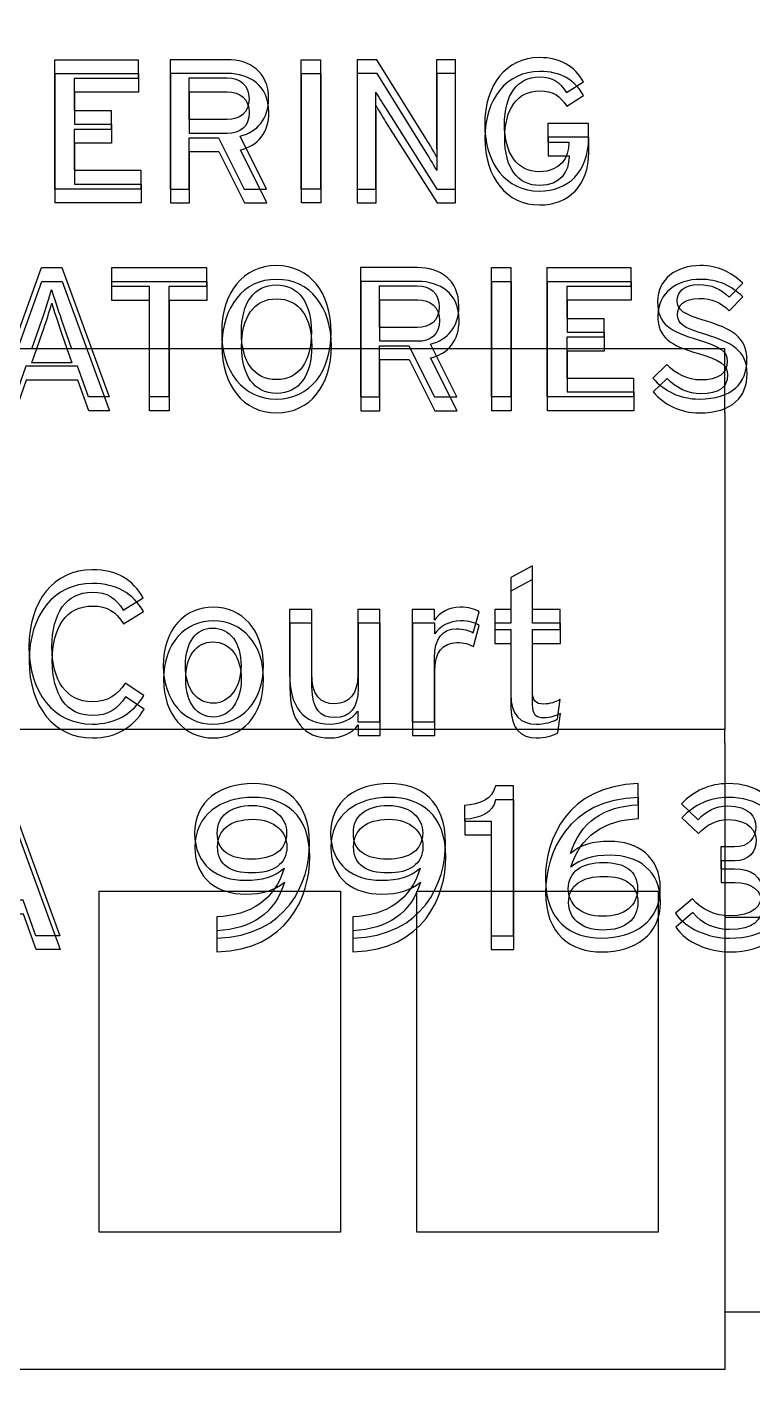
# Model space of a CAD drawing. Extents: x 2 to 47.7, y 0.2 to 35.3.
# Drawn here: x 29.3274 to 29.5182, y 15.2739 to 15.6326 of the extents above; entities that cross this region are included whole.
import ezdxf

# ---------------------------------------------------------------- set-up
doc = ezdxf.new("R2010")
doc.units = 0
doc.header["$MEASUREMENT"] = 0
for name, color, linetype in [('3_01__NONE_REFER_TO_NOTE_4', 7, 'CONTINUOUS'), ('3_02__EIA-232__1', 7, 'CONTINUOUS'), ('3_03__EIA-485__4-WIRE___2', 7, 'CONTINUOUS'), ('3_04__FIBER_OPTIC__200_U_0', 7, 'CONTINUOUS'), ('3_05__FIBER_OPTIC__62_5_U_', 7, 'CONTINUOUS'), ('3_06__EIA-485__2-WIRE___5', 7, 'CONTINUOUS'), ('5_00_DWG', 7, 'CONTINUOUS')]:
    doc.layers.add(name, color=color, linetype=linetype)

msp = doc.modelspace()

# ---------------------------------------------------------------- linework, layer by layer
at = {"layer": '3_01__NONE_REFER_TO_NOTE_4', "color": 250}
msp.add_open_spline([(30.57387, 14.75367), (30.57387, 14.69844), (30.52909, 14.65367), (30.47386, 14.65367), (30.47386, 14.65367), (28.6157, 14.65367), (28.6157, 14.65367), (28.56047, 14.65367), (28.51569, 14.69844), (28.51569, 14.75367), (28.51569, 14.75367), (28.51569, 19.59223), (28.51569, 19.59223), (28.51569, 19.64746), (28.56047, 19.69223), (28.6157, 19.69223), (28.6157, 19.69223), (30.47386, 19.69223), (30.47386, 19.69223), (30.52909, 19.69223), (30.57387, 19.64746), (30.57387, 19.59223), (30.57387, 19.59223), (30.57387, 14.75367), (30.57387, 14.75367)], degree=3, knots=[0, 0, 0, 0, 1, 1, 1, 2, 2, 2, 3, 3, 3, 4, 4, 4, 5, 5, 5, 6, 6, 6, 7, 7, 7, 8, 8, 8, 8], dxfattribs=at)
at = {"layer": '3_02__EIA-232__1', "color": 250}
msp.add_open_spline([(30.10073, 14.65367), (30.10073, 14.65367), (30.47385, 14.65367), (30.47385, 14.65367), (30.52908, 14.65367), (30.57385, 14.69844), (30.57385, 14.75367), (30.57385, 14.75367), (30.57385, 19.59223), (30.57385, 19.59223), (30.57385, 19.64746), (30.52908, 19.69223), (30.47385, 19.69223), (30.47385, 19.69223), (28.6157, 19.69223), (28.6157, 19.69223), (28.56047, 19.69223), (28.51568, 19.64746), (28.51568, 19.59223), (28.51568, 19.59223), (28.51568, 14.75367), (28.51568, 14.75367), (28.51568, 14.69844), (28.56047, 14.65367), (28.6157, 14.65367)], degree=3, knots=[0, 0, 0, 0, 1, 1, 1, 2, 2, 2, 3, 3, 3, 4, 4, 4, 5, 5, 5, 6, 6, 6, 7, 7, 7, 8, 8, 8, 8], dxfattribs=at)
at = {"layer": '3_03__EIA-485__4-WIRE___2', "color": 250}
for points in [[(28.98888, 14.65367), (28.98888, 14.65367), (28.61578, 14.65367), (28.61578, 14.65367), (28.56055, 14.65367), (28.51576, 14.69844), (28.51576, 14.75367), (28.51576, 14.75367), (28.51576, 19.59223), (28.51576, 19.59223), (28.51576, 19.64746), (28.56055, 19.69223), (28.61578, 19.69223), (28.61578, 19.69223), (30.47393, 19.69223), (30.47393, 19.69223), (30.52916, 19.69223), (30.57395, 19.64746), (30.57395, 19.59223), (30.57395, 19.59223), (30.57395, 14.75367), (30.57395, 14.75367), (30.57395, 14.69844), (30.52916, 14.65367), (30.47393, 14.65367)], [(28.86258, 16.2062), (28.81841, 16.2062), (28.78258, 16.1704), (28.78258, 16.12621), (28.78258, 16.12621), (28.78258, 15.1612), (28.78258, 15.1612), (28.78258, 15.11701), (28.81841, 15.0812), (28.86258, 15.0812), (28.86258, 15.0812), (30.20258, 15.0812), (30.20258, 15.0812), (30.24674, 15.0812), (30.28258, 15.11701), (30.28258, 15.1612), (30.28258, 15.1612), (30.28258, 16.12621), (30.28258, 16.12621), (30.28258, 16.1704), (30.24674, 16.2062), (30.20258, 16.2062), (30.20258, 16.2062), (28.86258, 16.2062), (28.86258, 16.2062)]]:
    msp.add_open_spline(points, degree=3, knots=[0, 0, 0, 0, 1, 1, 1, 2, 2, 2, 3, 3, 3, 4, 4, 4, 5, 5, 5, 6, 6, 6, 7, 7, 7, 8, 8, 8, 8], dxfattribs=at)
at = {"layer": '3_04__FIBER_OPTIC__200_U_0', "color": 250}
for points in [[(29.3347, 15.58647), (29.3347, 15.62049), (29.35662, 15.62049), (29.35662, 15.61554), (29.3398, 15.61554), (29.3398, 15.60713), (29.34957, 15.60713), (29.34957, 15.60217), (29.3398, 15.60217), (29.3398, 15.59142), (29.35735, 15.59142), (29.35735, 15.58647), (29.3347, 15.58647)], [(29.39954, 15.58647), (29.39954, 15.62049), (29.40464, 15.62049), (29.40464, 15.58647), (29.39954, 15.58647)], [(29.34355, 15.5318), (29.34068, 15.53987), (29.32708, 15.53987), (29.32426, 15.5318), (29.31896, 15.5318), (29.3312, 15.56582), (29.3366, 15.56582), (29.349, 15.5318), (29.34355, 15.5318)], [(29.36469, 15.56081), (29.36469, 15.5318), (29.35958, 15.5318), (29.35958, 15.56081), (29.34968, 15.56081), (29.34968, 15.56582), (29.37461, 15.56582), (29.37461, 15.56081), (29.36469, 15.56081)], [(29.4496, 15.5318), (29.4496, 15.56582), (29.4547, 15.56582), (29.4547, 15.5318), (29.4496, 15.5318)], [(29.46426, 15.5318), (29.46426, 15.56582), (29.48622, 15.56582), (29.48622, 15.56087), (29.46937, 15.56087), (29.46937, 15.55246), (29.47915, 15.55246), (29.47915, 15.54749), (29.46937, 15.54749), (29.46937, 15.53675), (29.48692, 15.53675), (29.48692, 15.5318), (29.46426, 15.5318)], [(29.32971, 15.39014), (29.32637, 15.39949), (29.31064, 15.39949), (29.30737, 15.39014), (29.30124, 15.39014), (29.31542, 15.42953), (29.32166, 15.42953), (29.33601, 15.39014), (29.32971, 15.39014)]]:
    msp.add_lwpolyline(points, dxfattribs=at)
for points, knots in [([(29.20186, 14.64852), (29.20186, 14.64852), (28.61576, 14.64852), (28.61576, 14.64852), (28.56053, 14.64852), (28.51576, 14.69329), (28.51576, 14.74852), (28.51576, 14.74852), (28.51576, 19.58708), (28.51576, 19.58708), (28.51576, 19.64231), (28.56053, 19.68709), (28.61576, 19.68709), (28.61576, 19.68709), (30.47393, 19.68709), (30.47393, 19.68709), (30.52916, 19.68709), (30.57393, 19.64231), (30.57393, 19.58708), (30.57393, 19.58708), (30.57393, 14.74852), (30.57393, 14.74852), (30.57393, 14.69329), (30.52916, 14.64852), (30.47393, 14.64852), (30.47393, 14.64852), (29.87291, 14.64852), (29.87291, 14.64852)], [0, 0, 0, 0, 1, 1, 1, 2, 2, 2, 3, 3, 3, 4, 4, 4, 5, 5, 5, 6, 6, 6, 7, 7, 7, 8, 8, 8, 9, 9, 9, 9]), ([(28.86266, 16.20772), (28.81849, 16.20772), (28.78266, 16.17191), (28.78266, 16.12772), (28.78266, 16.12772), (28.78266, 15.16271), (28.78266, 15.16271), (28.78266, 15.11852), (28.81849, 15.08272), (28.86266, 15.08272), (28.86266, 15.08272), (30.20266, 15.08272), (30.20266, 15.08272), (30.24683, 15.08272), (30.28266, 15.11852), (30.28266, 15.16271), (30.28266, 15.16271), (30.28266, 16.12772), (30.28266, 16.12772), (30.28266, 16.17191), (30.24683, 16.20772), (30.20266, 16.20772), (30.20266, 16.20772), (28.86266, 16.20772), (28.86266, 16.20772)], [0, 0, 0, 0, 1, 1, 1, 2, 2, 2, 3, 3, 3, 4, 4, 4, 5, 5, 5, 6, 6, 6, 7, 7, 7, 8, 8, 8, 8]), ([(29.38345, 15.60038), (29.38345, 15.60038), (29.39039, 15.58647), (29.39039, 15.58647), (29.39039, 15.58647), (29.38452, 15.58647), (29.38452, 15.58647), (29.38452, 15.58647), (29.37777, 15.59994), (29.37777, 15.59994), (29.37777, 15.59994), (29.37008, 15.59994), (29.37008, 15.59994), (29.37008, 15.59994), (29.37008, 15.58647), (29.37008, 15.58647), (29.37008, 15.58647), (29.36508, 15.58647), (29.36508, 15.58647), (29.36508, 15.58647), (29.36508, 15.62049), (29.36508, 15.62049), (29.36508, 15.62049), (29.38001, 15.62049), (29.38001, 15.62049), (29.38593, 15.62049), (29.39094, 15.61733), (29.39094, 15.61033), (29.39094, 15.60489), (29.38806, 15.60153), (29.38345, 15.60038)], [0, 0, 0, 0, 1, 1, 1, 2, 2, 2, 3, 3, 3, 4, 4, 4, 5, 5, 5, 6, 6, 6, 7, 7, 7, 8, 8, 8, 9, 9, 9, 10, 10, 10, 10]), ([(29.43521, 15.58647), (29.43521, 15.58647), (29.42164, 15.60781), (29.42164, 15.60781), (29.42083, 15.60907), (29.41966, 15.61112), (29.41912, 15.61199), (29.41912, 15.61073), (29.41918, 15.60602), (29.41918, 15.60411), (29.41918, 15.60411), (29.41918, 15.58647), (29.41918, 15.58647), (29.41918, 15.58647), (29.41421, 15.58647), (29.41421, 15.58647), (29.41421, 15.58647), (29.41421, 15.62049), (29.41421, 15.62049), (29.41421, 15.62049), (29.41942, 15.62049), (29.41942, 15.62049), (29.41942, 15.62049), (29.43233, 15.59974), (29.43233, 15.59974), (29.43321, 15.59833), (29.43467, 15.59579), (29.43515, 15.59494), (29.43515, 15.59618), (29.43511, 15.60104), (29.43511, 15.60295), (29.43511, 15.60295), (29.43511, 15.62049), (29.43511, 15.62049), (29.43511, 15.62049), (29.44006, 15.62049), (29.44006, 15.62049), (29.44006, 15.62049), (29.44006, 15.58647), (29.44006, 15.58647), (29.44006, 15.58647), (29.43521, 15.58647), (29.43521, 15.58647)], [0, 0, 0, 0, 1, 1, 1, 2, 2, 2, 3, 3, 3, 4, 4, 4, 5, 5, 5, 6, 6, 6, 7, 7, 7, 8, 8, 8, 9, 9, 9, 10, 10, 10, 11, 11, 11, 12, 12, 12, 13, 13, 13, 14, 14, 14, 14]), ([(29.46217, 15.58593), (29.45338, 15.58593), (29.44779, 15.59317), (29.44779, 15.60348), (29.44779, 15.61379), (29.45338, 15.62103), (29.46217, 15.62103), (29.46773, 15.62103), (29.47139, 15.61879), (29.47374, 15.61466), (29.47374, 15.61466), (29.46928, 15.61189), (29.46928, 15.61189), (29.46753, 15.61466), (29.46568, 15.61593), (29.46217, 15.61593), (29.45626, 15.61593), (29.45299, 15.61112), (29.45299, 15.60348), (29.45299, 15.59585), (29.45626, 15.59103), (29.46217, 15.59103), (29.46773, 15.59103), (29.4699, 15.59469), (29.4699, 15.59867), (29.4699, 15.59867), (29.4699, 15.59882), (29.4699, 15.59882), (29.4699, 15.59882), (29.46437, 15.59882), (29.46437, 15.59882), (29.46437, 15.59882), (29.46437, 15.60373), (29.46437, 15.60373), (29.46437, 15.60373), (29.47511, 15.60373), (29.47511, 15.60373), (29.47511, 15.60373), (29.47511, 15.59979), (29.47511, 15.59979), (29.47511, 15.59103), (29.46977, 15.58593), (29.46217, 15.58593)], [0, 0, 0, 0, 1, 1, 1, 2, 2, 2, 3, 3, 3, 4, 4, 4, 5, 5, 5, 6, 6, 6, 7, 7, 7, 8, 8, 8, 9, 9, 9, 10, 10, 10, 11, 11, 11, 12, 12, 12, 13, 13, 13, 14, 14, 14, 14]), ([(29.38001, 15.61569), (29.38001, 15.61569), (29.37008, 15.61569), (29.37008, 15.61569), (29.37008, 15.61569), (29.37008, 15.60474), (29.37008, 15.60474), (29.37008, 15.60474), (29.38001, 15.60474), (29.38001, 15.60474), (29.3834, 15.60474), (29.38578, 15.60649), (29.38578, 15.6102), (29.38578, 15.61374), (29.38345, 15.61569), (29.38001, 15.61569)], [0, 0, 0, 0, 1, 1, 1, 2, 2, 2, 3, 3, 3, 4, 4, 4, 5, 5, 5, 5]), ([(29.39297, 15.53126), (29.38418, 15.53126), (29.37859, 15.5385), (29.37859, 15.54881), (29.37859, 15.55912), (29.38418, 15.56636), (29.39297, 15.56636), (29.40182, 15.56636), (29.4074, 15.55912), (29.4074, 15.54881), (29.4074, 15.5385), (29.40182, 15.53126), (29.39297, 15.53126)], [0, 0, 0, 0, 1, 1, 1, 2, 2, 2, 3, 3, 3, 4, 4, 4, 4]), ([(29.50416, 15.53126), (29.49919, 15.53126), (29.49491, 15.5334), (29.49204, 15.53675), (29.49204, 15.53675), (29.4957, 15.5403), (29.4957, 15.5403), (29.49797, 15.53782), (29.50134, 15.53626), (29.50454, 15.53626), (29.5093, 15.53626), (29.5116, 15.53793), (29.5116, 15.54123), (29.5116, 15.54384), (29.5096, 15.54516), (29.50392, 15.54685), (29.49673, 15.549), (29.49325, 15.5508), (29.49325, 15.55686), (29.49325, 15.56275), (29.49821, 15.56636), (29.50449, 15.56636), (29.50912, 15.56636), (29.51263, 15.56465), (29.51564, 15.56173), (29.51564, 15.56173), (29.51204, 15.55808), (29.51204, 15.55808), (29.50989, 15.56027), (29.50747, 15.56135), (29.50411, 15.56135), (29.50012, 15.56135), (29.49841, 15.5594), (29.49841, 15.55711), (29.49841, 15.55473), (29.49996, 15.55357), (29.50587, 15.55182), (29.51257, 15.54977), (29.51675, 15.54764), (29.51675, 15.54157), (29.51675, 15.53545), (29.51284, 15.53126), (29.50416, 15.53126)], [0, 0, 0, 0, 1, 1, 1, 2, 2, 2, 3, 3, 3, 4, 4, 4, 5, 5, 5, 6, 6, 6, 7, 7, 7, 8, 8, 8, 9, 9, 9, 10, 10, 10, 11, 11, 11, 12, 12, 12, 13, 13, 13, 14, 14, 14, 14]), ([(29.4335, 15.5457), (29.4335, 15.5457), (29.44046, 15.5318), (29.44046, 15.5318), (29.44046, 15.5318), (29.43458, 15.5318), (29.43458, 15.5318), (29.43458, 15.5318), (29.42783, 15.54525), (29.42783, 15.54525), (29.42783, 15.54525), (29.42014, 15.54525), (29.42014, 15.54525), (29.42014, 15.54525), (29.42014, 15.5318), (29.42014, 15.5318), (29.42014, 15.5318), (29.41513, 15.5318), (29.41513, 15.5318), (29.41513, 15.5318), (29.41513, 15.56582), (29.41513, 15.56582), (29.41513, 15.56582), (29.43005, 15.56582), (29.43005, 15.56582), (29.43599, 15.56582), (29.44099, 15.56266), (29.44099, 15.55566), (29.44099, 15.55022), (29.43814, 15.54685), (29.4335, 15.5457)], [0, 0, 0, 0, 1, 1, 1, 2, 2, 2, 3, 3, 3, 4, 4, 4, 5, 5, 5, 6, 6, 6, 7, 7, 7, 8, 8, 8, 9, 9, 9, 10, 10, 10, 10]), ([(29.33641, 15.55225), (29.33558, 15.55468), (29.33422, 15.55863), (29.33383, 15.56008), (29.33344, 15.55863), (29.33223, 15.55473), (29.33135, 15.55221), (29.33135, 15.55221), (29.32863, 15.54443), (29.32863, 15.54443), (29.32863, 15.54443), (29.33912, 15.54443), (29.33912, 15.54443), (29.33912, 15.54443), (29.33641, 15.55225), (29.33641, 15.55225)], [0, 0, 0, 0, 1, 1, 1, 2, 2, 2, 3, 3, 3, 4, 4, 4, 5, 5, 5, 5]), ([(29.39297, 15.56125), (29.38704, 15.56125), (29.38379, 15.55644), (29.38379, 15.54881), (29.38379, 15.54117), (29.38704, 15.53636), (29.39297, 15.53636), (29.39895, 15.53636), (29.40221, 15.54117), (29.40221, 15.54881), (29.40221, 15.55644), (29.39895, 15.56125), (29.39297, 15.56125)], [0, 0, 0, 0, 1, 1, 1, 2, 2, 2, 3, 3, 3, 4, 4, 4, 4]), ([(29.43005, 15.561), (29.43005, 15.561), (29.42014, 15.561), (29.42014, 15.561), (29.42014, 15.561), (29.42014, 15.55007), (29.42014, 15.55007), (29.42014, 15.55007), (29.43005, 15.55007), (29.43005, 15.55007), (29.43346, 15.55007), (29.43583, 15.55182), (29.43583, 15.55551), (29.43583, 15.55906), (29.4335, 15.561), (29.43005, 15.561)], [0, 0, 0, 0, 1, 1, 1, 2, 2, 2, 3, 3, 3, 4, 4, 4, 5, 5, 5, 5]), ([(29.46695, 15.44714), (29.46555, 15.44634), (29.46358, 15.44578), (29.46128, 15.44578), (29.45717, 15.44578), (29.45463, 15.44832), (29.45463, 15.45361), (29.45463, 15.45361), (29.45463, 15.47064), (29.45463, 15.47064), (29.45463, 15.47064), (29.45041, 15.47064), (29.45041, 15.47064), (29.45041, 15.47064), (29.45041, 15.47593), (29.45041, 15.47593), (29.45041, 15.47593), (29.45463, 15.47593), (29.45463, 15.47593), (29.45463, 15.47593), (29.45463, 15.48437), (29.45463, 15.48437), (29.45463, 15.48437), (29.46031, 15.48741), (29.46031, 15.48741), (29.46031, 15.48741), (29.46031, 15.47593), (29.46031, 15.47593), (29.46031, 15.47593), (29.46762, 15.47593), (29.46762, 15.47593), (29.46762, 15.47593), (29.46762, 15.47064), (29.46762, 15.47064), (29.46762, 15.47064), (29.46031, 15.47064), (29.46031, 15.47064), (29.46031, 15.47064), (29.46031, 15.45461), (29.46031, 15.45461), (29.46031, 15.45186), (29.46122, 15.45106), (29.46335, 15.45106), (29.46486, 15.45106), (29.46657, 15.45164), (29.46762, 15.45225), (29.46762, 15.45225), (29.46695, 15.44714), (29.46695, 15.44714)], [0, 0, 0, 0, 1, 1, 1, 2, 2, 2, 3, 3, 3, 4, 4, 4, 5, 5, 5, 6, 6, 6, 7, 7, 7, 8, 8, 8, 9, 9, 9, 10, 10, 10, 11, 11, 11, 12, 12, 12, 13, 13, 13, 14, 14, 14, 15, 15, 15, 16, 16, 16, 16]), ([(29.34455, 15.44578), (29.33438, 15.44578), (29.32789, 15.45416), (29.32789, 15.46608), (29.32789, 15.47802), (29.33438, 15.48639), (29.34455, 15.48639), (29.35098, 15.48639), (29.35524, 15.4838), (29.35794, 15.47902), (29.35794, 15.47902), (29.35272, 15.47576), (29.35272, 15.47576), (29.35068, 15.47897), (29.34859, 15.48047), (29.34455, 15.48047), (29.33769, 15.48047), (29.33397, 15.47491), (29.33397, 15.46608), (29.33397, 15.45726), (29.33769, 15.45168), (29.34455, 15.45168), (29.34866, 15.45168), (29.3512, 15.45336), (29.35322, 15.45658), (29.35322, 15.45658), (29.35811, 15.45332), (29.35811, 15.45332), (29.35529, 15.44848), (29.35052, 15.44578), (29.34455, 15.44578)], [0, 0, 0, 0, 1, 1, 1, 2, 2, 2, 3, 3, 3, 4, 4, 4, 5, 5, 5, 6, 6, 6, 7, 7, 7, 8, 8, 8, 9, 9, 9, 10, 10, 10, 10]), ([(29.37623, 15.44578), (29.3688, 15.44578), (29.36324, 15.45191), (29.36324, 15.46113), (29.36324, 15.47082), (29.36896, 15.47656), (29.3764, 15.47656), (29.38394, 15.47656), (29.38955, 15.47053), (29.38955, 15.4613), (29.38955, 15.45152), (29.38382, 15.44578), (29.37623, 15.44578)], [0, 0, 0, 0, 1, 1, 1, 2, 2, 2, 3, 3, 3, 4, 4, 4, 4]), ([(29.44478, 15.4698), (29.44356, 15.47047), (29.44226, 15.47086), (29.44035, 15.47086), (29.4367, 15.47086), (29.43456, 15.46827), (29.43456, 15.46326), (29.43456, 15.46326), (29.43456, 15.4464), (29.43456, 15.4464), (29.43456, 15.4464), (29.42875, 15.4464), (29.42875, 15.4464), (29.42875, 15.4464), (29.42875, 15.47593), (29.42875, 15.47593), (29.42875, 15.47593), (29.43456, 15.47593), (29.43456, 15.47593), (29.43456, 15.47593), (29.43456, 15.47312), (29.43456, 15.47312), (29.43591, 15.47509), (29.43838, 15.47656), (29.44131, 15.47656), (29.44367, 15.47656), (29.44514, 15.47609), (29.4463, 15.47531), (29.4463, 15.47531), (29.44478, 15.4698), (29.44478, 15.4698)], [0, 0, 0, 0, 1, 1, 1, 2, 2, 2, 3, 3, 3, 4, 4, 4, 5, 5, 5, 6, 6, 6, 7, 7, 7, 8, 8, 8, 9, 9, 9, 10, 10, 10, 10]), ([(29.41442, 15.4464), (29.41442, 15.4464), (29.41442, 15.44921), (29.41442, 15.44921), (29.41296, 15.44707), (29.41003, 15.44578), (29.407, 15.44578), (29.40013, 15.44578), (29.39647, 15.45028), (29.39647, 15.45899), (29.39647, 15.45899), (29.39647, 15.47593), (29.39647, 15.47593), (29.39647, 15.47593), (29.40228, 15.47593), (29.40228, 15.47593), (29.40228, 15.47593), (29.40228, 15.45922), (29.40228, 15.45922), (29.40228, 15.45325), (29.40451, 15.45112), (29.40835, 15.45112), (29.41223, 15.45112), (29.41442, 15.45388), (29.41442, 15.45867), (29.41442, 15.45867), (29.41442, 15.47593), (29.41442, 15.47593), (29.41442, 15.47593), (29.42021, 15.47593), (29.42021, 15.47593), (29.42021, 15.47593), (29.42021, 15.4464), (29.42021, 15.4464), (29.42021, 15.4464), (29.41442, 15.4464), (29.41442, 15.4464)], [0, 0, 0, 0, 1, 1, 1, 2, 2, 2, 3, 3, 3, 4, 4, 4, 5, 5, 5, 6, 6, 6, 7, 7, 7, 8, 8, 8, 9, 9, 9, 10, 10, 10, 11, 11, 11, 12, 12, 12, 12]), ([(29.37617, 15.47104), (29.37179, 15.47104), (29.36907, 15.46716), (29.36907, 15.4613), (29.36907, 15.45483), (29.37206, 15.45129), (29.37645, 15.45129), (29.38083, 15.45129), (29.38369, 15.45574), (29.38369, 15.46113), (29.38369, 15.46716), (29.38083, 15.47104), (29.37617, 15.47104)], [0, 0, 0, 0, 1, 1, 1, 2, 2, 2, 3, 3, 3, 4, 4, 4, 4]), ([(29.37729, 15.38952), (29.37729, 15.38952), (29.37729, 15.39511), (29.37729, 15.39511), (29.38635, 15.3955), (29.39254, 15.39965), (29.39506, 15.40787), (29.39231, 15.40567), (29.3895, 15.40471), (29.38472, 15.40471), (29.37758, 15.40471), (29.37149, 15.40866), (29.37149, 15.41704), (29.37149, 15.42565), (29.37824, 15.43014), (29.38692, 15.43014), (29.39517, 15.43014), (29.40171, 15.42558), (29.40171, 15.41445), (29.40171, 15.40415), (29.39596, 15.39009), (29.37729, 15.38952)], [0, 0, 0, 0, 1, 1, 1, 2, 2, 2, 3, 3, 3, 4, 4, 4, 5, 5, 5, 6, 6, 6, 7, 7, 7, 7]), ([(29.41307, 15.38952), (29.41307, 15.38952), (29.41307, 15.39511), (29.41307, 15.39511), (29.42213, 15.3955), (29.4283, 15.39965), (29.43084, 15.40787), (29.42809, 15.40567), (29.42528, 15.40471), (29.42049, 15.40471), (29.41334, 15.40471), (29.40727, 15.40866), (29.40727, 15.41704), (29.40727, 15.42565), (29.41402, 15.43014), (29.42269, 15.43014), (29.43095, 15.43014), (29.43749, 15.42558), (29.43749, 15.41445), (29.43749, 15.40415), (29.43174, 15.39009), (29.41307, 15.38952)], [0, 0, 0, 0, 1, 1, 1, 2, 2, 2, 3, 3, 3, 4, 4, 4, 5, 5, 5, 6, 6, 6, 7, 7, 7, 7]), ([(29.47853, 15.38952), (29.47028, 15.38952), (29.46374, 15.39409), (29.46374, 15.40523), (29.46374, 15.41552), (29.46948, 15.42957), (29.48816, 15.43014), (29.48816, 15.43014), (29.48816, 15.42457), (29.48816, 15.42457), (29.4791, 15.42419), (29.47291, 15.42002), (29.47039, 15.4118), (29.47314, 15.414), (29.47595, 15.41495), (29.48073, 15.41495), (29.48789, 15.41495), (29.49398, 15.41102), (29.49398, 15.40263), (29.49398, 15.39404), (29.48721, 15.38952), (29.47853, 15.38952)], [0, 0, 0, 0, 1, 1, 1, 2, 2, 2, 3, 3, 3, 4, 4, 4, 5, 5, 5, 6, 6, 6, 7, 7, 7, 7]), ([(29.51214, 15.38952), (29.50658, 15.38952), (29.50072, 15.392), (29.49795, 15.39606), (29.49795, 15.39606), (29.50246, 15.39988), (29.50246, 15.39988), (29.5049, 15.39684), (29.5086, 15.39538), (29.51214, 15.39538), (29.51843, 15.39538), (29.52074, 15.39781), (29.52074, 15.40185), (29.52074, 15.40589), (29.5177, 15.40775), (29.5136, 15.40775), (29.5136, 15.40775), (29.50994, 15.40775), (29.50994, 15.40775), (29.50994, 15.40775), (29.50994, 15.41349), (29.50994, 15.41349), (29.50994, 15.41349), (29.51352, 15.41349), (29.51352, 15.41349), (29.51718, 15.41349), (29.5191, 15.4159), (29.5191, 15.4189), (29.5191, 15.42114), (29.51748, 15.4243), (29.51168, 15.4243), (29.5086, 15.4243), (29.50612, 15.42294), (29.50392, 15.42065), (29.50392, 15.42065), (29.49954, 15.4248), (29.49954, 15.4248), (29.50286, 15.42823), (29.50685, 15.43014), (29.5118, 15.43014), (29.51922, 15.43014), (29.52526, 15.42632), (29.52526, 15.41945), (29.52526, 15.41473), (29.52315, 15.41236), (29.52047, 15.41085), (29.52417, 15.40978), (29.52686, 15.40673), (29.52686, 15.40185), (29.52686, 15.39381), (29.52136, 15.38952), (29.51214, 15.38952)], [0, 0, 0, 0, 1, 1, 1, 2, 2, 2, 3, 3, 3, 4, 4, 4, 5, 5, 5, 6, 6, 6, 7, 7, 7, 8, 8, 8, 9, 9, 9, 10, 10, 10, 11, 11, 11, 12, 12, 12, 13, 13, 13, 14, 14, 14, 15, 15, 15, 16, 16, 16, 17, 17, 17, 17]), ([(29.44946, 15.39014), (29.44946, 15.39014), (29.44946, 15.42029), (29.44946, 15.42029), (29.44946, 15.42029), (29.44248, 15.42029), (29.44248, 15.42029), (29.44248, 15.42029), (29.44248, 15.4244), (29.44248, 15.4244), (29.44653, 15.42468), (29.44986, 15.42603), (29.45059, 15.42953), (29.45059, 15.42953), (29.45536, 15.42953), (29.45536, 15.42953), (29.45536, 15.42953), (29.45536, 15.39014), (29.45536, 15.39014), (29.45536, 15.39014), (29.44946, 15.39014), (29.44946, 15.39014)], [0, 0, 0, 0, 1, 1, 1, 2, 2, 2, 3, 3, 3, 4, 4, 4, 5, 5, 5, 6, 6, 6, 7, 7, 7, 7]), ([(29.38668, 15.4244), (29.38072, 15.4244), (29.37746, 15.4216), (29.37746, 15.41715), (29.37746, 15.41243), (29.38078, 15.41028), (29.38641, 15.41028), (29.39214, 15.41028), (29.39568, 15.41259), (29.39568, 15.4172), (29.39568, 15.42103), (29.39259, 15.4244), (29.38668, 15.4244)], [0, 0, 0, 0, 1, 1, 1, 2, 2, 2, 3, 3, 3, 4, 4, 4, 4]), ([(29.42246, 15.4244), (29.41649, 15.4244), (29.41323, 15.4216), (29.41323, 15.41715), (29.41323, 15.41243), (29.41654, 15.41028), (29.42219, 15.41028), (29.42791, 15.41028), (29.43146, 15.41259), (29.43146, 15.4172), (29.43146, 15.42103), (29.42837, 15.4244), (29.42246, 15.4244)], [0, 0, 0, 0, 1, 1, 1, 2, 2, 2, 3, 3, 3, 4, 4, 4, 4]), ([(29.47904, 15.40939), (29.47332, 15.40939), (29.46977, 15.40708), (29.46977, 15.40246), (29.46977, 15.39865), (29.47286, 15.39526), (29.47877, 15.39526), (29.48474, 15.39526), (29.488, 15.39808), (29.488, 15.40253), (29.488, 15.40725), (29.48466, 15.40939), (29.47904, 15.40939)], [0, 0, 0, 0, 1, 1, 1, 2, 2, 2, 3, 3, 3, 4, 4, 4, 4])]:
    msp.add_open_spline(points, degree=3, knots=knots, dxfattribs=at)
at = {"layer": '3_05__FIBER_OPTIC__62_5_U_', "color": 250}
for points in [[(29.33464, 15.59011), (29.33464, 15.62412), (29.35655, 15.62412), (29.35655, 15.61918), (29.33973, 15.61918), (29.33973, 15.61077), (29.3495, 15.61077), (29.3495, 15.6058), (29.33973, 15.6058), (29.33973, 15.59506), (29.35729, 15.59506), (29.35729, 15.59011), (29.33464, 15.59011)], [(29.39947, 15.59011), (29.39947, 15.62412), (29.40457, 15.62412), (29.40457, 15.59011), (29.39947, 15.59011)], [(29.34348, 15.53543), (29.34062, 15.5435), (29.32701, 15.5435), (29.32419, 15.53543), (29.31889, 15.53543), (29.33114, 15.56945), (29.33653, 15.56945), (29.34893, 15.53543), (29.34348, 15.53543)], [(29.36462, 15.56445), (29.36462, 15.53543), (29.35951, 15.53543), (29.35951, 15.56445), (29.34961, 15.56445), (29.34961, 15.56945), (29.37454, 15.56945), (29.37454, 15.56445), (29.36462, 15.56445)], [(29.44953, 15.53543), (29.44953, 15.56945), (29.45463, 15.56945), (29.45463, 15.53543), (29.44953, 15.53543)], [(29.46419, 15.53543), (29.46419, 15.56945), (29.48615, 15.56945), (29.48615, 15.5645), (29.46931, 15.5645), (29.46931, 15.55609), (29.47908, 15.55609), (29.47908, 15.55113), (29.46931, 15.55113), (29.46931, 15.54038), (29.48686, 15.54038), (29.48686, 15.53543), (29.46419, 15.53543)], [(29.32964, 15.39378), (29.32631, 15.40312), (29.31057, 15.40312), (29.30731, 15.39378), (29.30118, 15.39378), (29.31535, 15.43317), (29.32159, 15.43317), (29.33594, 15.39378), (29.32964, 15.39378)]]:
    msp.add_lwpolyline(points, dxfattribs=at)
for points, knots in [([(29.96132, 14.65367), (29.96132, 14.65367), (30.47393, 14.65367), (30.47393, 14.65367), (30.52916, 14.65367), (30.57392, 14.69844), (30.57392, 14.75367), (30.57392, 14.75367), (30.57392, 19.59223), (30.57392, 19.59223), (30.57392, 19.64746), (30.52916, 19.69223), (30.47393, 19.69223), (30.47393, 19.69223), (28.61575, 19.69223), (28.61575, 19.69223), (28.56052, 19.69223), (28.51576, 19.64746), (28.51576, 19.59223), (28.51576, 19.59223), (28.51576, 14.75367), (28.51576, 14.75367), (28.51576, 14.69844), (28.56052, 14.65367), (28.61575, 14.65367), (28.61575, 14.65367), (29.14434, 14.65367), (29.14434, 14.65367)], [0, 0, 0, 0, 1, 1, 1, 2, 2, 2, 3, 3, 3, 4, 4, 4, 5, 5, 5, 6, 6, 6, 7, 7, 7, 8, 8, 8, 9, 9, 9, 9]), ([(28.86259, 16.21135), (28.81843, 16.21135), (28.78259, 16.17554), (28.78259, 16.13135), (28.78259, 16.13135), (28.78259, 15.16635), (28.78259, 15.16635), (28.78259, 15.12216), (28.81843, 15.08635), (28.86259, 15.08635), (28.86259, 15.08635), (30.20258, 15.08635), (30.20258, 15.08635), (30.24674, 15.08635), (30.28258, 15.12216), (30.28258, 15.16635), (30.28258, 15.16635), (30.28258, 16.13135), (30.28258, 16.13135), (30.28258, 16.17554), (30.24674, 16.21135), (30.20258, 16.21135), (30.20258, 16.21135), (28.86259, 16.21135), (28.86259, 16.21135)], [0, 0, 0, 0, 1, 1, 1, 2, 2, 2, 3, 3, 3, 4, 4, 4, 5, 5, 5, 6, 6, 6, 7, 7, 7, 8, 8, 8, 8]), ([(29.38338, 15.60401), (29.38338, 15.60401), (29.39033, 15.59011), (29.39033, 15.59011), (29.39033, 15.59011), (29.38445, 15.59011), (29.38445, 15.59011), (29.38445, 15.59011), (29.3777, 15.60358), (29.3777, 15.60358), (29.3777, 15.60358), (29.37001, 15.60358), (29.37001, 15.60358), (29.37001, 15.60358), (29.37001, 15.59011), (29.37001, 15.59011), (29.37001, 15.59011), (29.36502, 15.59011), (29.36502, 15.59011), (29.36502, 15.59011), (29.36502, 15.62412), (29.36502, 15.62412), (29.36502, 15.62412), (29.37994, 15.62412), (29.37994, 15.62412), (29.38586, 15.62412), (29.39087, 15.62097), (29.39087, 15.61397), (29.39087, 15.60853), (29.38799, 15.60516), (29.38338, 15.60401)], [0, 0, 0, 0, 1, 1, 1, 2, 2, 2, 3, 3, 3, 4, 4, 4, 5, 5, 5, 6, 6, 6, 7, 7, 7, 8, 8, 8, 9, 9, 9, 10, 10, 10, 10]), ([(29.43514, 15.59011), (29.43514, 15.59011), (29.42158, 15.61144), (29.42158, 15.61144), (29.42076, 15.6127), (29.4196, 15.61475), (29.41905, 15.61562), (29.41905, 15.61436), (29.41911, 15.60965), (29.41911, 15.60774), (29.41911, 15.60774), (29.41911, 15.59011), (29.41911, 15.59011), (29.41911, 15.59011), (29.41414, 15.59011), (29.41414, 15.59011), (29.41414, 15.59011), (29.41414, 15.62412), (29.41414, 15.62412), (29.41414, 15.62412), (29.41935, 15.62412), (29.41935, 15.62412), (29.41935, 15.62412), (29.43226, 15.60337), (29.43226, 15.60337), (29.43315, 15.60196), (29.4346, 15.59943), (29.43509, 15.59857), (29.43509, 15.59982), (29.43504, 15.60468), (29.43504, 15.60659), (29.43504, 15.60659), (29.43504, 15.62412), (29.43504, 15.62412), (29.43504, 15.62412), (29.44, 15.62412), (29.44, 15.62412), (29.44, 15.62412), (29.44, 15.59011), (29.44, 15.59011), (29.44, 15.59011), (29.43514, 15.59011), (29.43514, 15.59011)], [0, 0, 0, 0, 1, 1, 1, 2, 2, 2, 3, 3, 3, 4, 4, 4, 5, 5, 5, 6, 6, 6, 7, 7, 7, 8, 8, 8, 9, 9, 9, 10, 10, 10, 11, 11, 11, 12, 12, 12, 13, 13, 13, 14, 14, 14, 14]), ([(29.4621, 15.58957), (29.45332, 15.58957), (29.44773, 15.59681), (29.44773, 15.60712), (29.44773, 15.61743), (29.45332, 15.62467), (29.4621, 15.62467), (29.46767, 15.62467), (29.47133, 15.62243), (29.47367, 15.61829), (29.47367, 15.61829), (29.46921, 15.61553), (29.46921, 15.61553), (29.46746, 15.61829), (29.46562, 15.61957), (29.4621, 15.61957), (29.45619, 15.61957), (29.45292, 15.61475), (29.45292, 15.60712), (29.45292, 15.59948), (29.45619, 15.59467), (29.4621, 15.59467), (29.46767, 15.59467), (29.46983, 15.59833), (29.46983, 15.6023), (29.46983, 15.6023), (29.46983, 15.60245), (29.46983, 15.60245), (29.46983, 15.60245), (29.4643, 15.60245), (29.4643, 15.60245), (29.4643, 15.60245), (29.4643, 15.60736), (29.4643, 15.60736), (29.4643, 15.60736), (29.47504, 15.60736), (29.47504, 15.60736), (29.47504, 15.60736), (29.47504, 15.60343), (29.47504, 15.60343), (29.47504, 15.59467), (29.4697, 15.58957), (29.4621, 15.58957)], [0, 0, 0, 0, 1, 1, 1, 2, 2, 2, 3, 3, 3, 4, 4, 4, 5, 5, 5, 6, 6, 6, 7, 7, 7, 8, 8, 8, 9, 9, 9, 10, 10, 10, 11, 11, 11, 12, 12, 12, 13, 13, 13, 14, 14, 14, 14]), ([(29.37994, 15.61932), (29.37994, 15.61932), (29.37001, 15.61932), (29.37001, 15.61932), (29.37001, 15.61932), (29.37001, 15.60838), (29.37001, 15.60838), (29.37001, 15.60838), (29.37994, 15.60838), (29.37994, 15.60838), (29.38333, 15.60838), (29.38572, 15.61013), (29.38572, 15.61383), (29.38572, 15.61737), (29.38338, 15.61932), (29.37994, 15.61932)], [0, 0, 0, 0, 1, 1, 1, 2, 2, 2, 3, 3, 3, 4, 4, 4, 5, 5, 5, 5]), ([(29.3929, 15.53489), (29.38412, 15.53489), (29.37853, 15.54213), (29.37853, 15.55244), (29.37853, 15.56275), (29.38412, 15.56999), (29.3929, 15.56999), (29.40175, 15.56999), (29.40733, 15.56275), (29.40733, 15.55244), (29.40733, 15.54213), (29.40175, 15.53489), (29.3929, 15.53489)], [0, 0, 0, 0, 1, 1, 1, 2, 2, 2, 3, 3, 3, 4, 4, 4, 4]), ([(29.5041, 15.53489), (29.49912, 15.53489), (29.49485, 15.53703), (29.49197, 15.54038), (29.49197, 15.54038), (29.49563, 15.54394), (29.49563, 15.54394), (29.4979, 15.54146), (29.50127, 15.5399), (29.50448, 15.5399), (29.50924, 15.5399), (29.51153, 15.54157), (29.51153, 15.54486), (29.51153, 15.54748), (29.50953, 15.54879), (29.50385, 15.55049), (29.49666, 15.55263), (29.49318, 15.55444), (29.49318, 15.5605), (29.49318, 15.56639), (29.49814, 15.56999), (29.50442, 15.56999), (29.50905, 15.56999), (29.51256, 15.56828), (29.51557, 15.56537), (29.51557, 15.56537), (29.51198, 15.56172), (29.51198, 15.56172), (29.50982, 15.5639), (29.50741, 15.56499), (29.50404, 15.56499), (29.50005, 15.56499), (29.49835, 15.56304), (29.49835, 15.56074), (29.49835, 15.55837), (29.49989, 15.5572), (29.50581, 15.55545), (29.51251, 15.55341), (29.51668, 15.55128), (29.51668, 15.5452), (29.51668, 15.53908), (29.51278, 15.53489), (29.5041, 15.53489)], [0, 0, 0, 0, 1, 1, 1, 2, 2, 2, 3, 3, 3, 4, 4, 4, 5, 5, 5, 6, 6, 6, 7, 7, 7, 8, 8, 8, 9, 9, 9, 10, 10, 10, 11, 11, 11, 12, 12, 12, 13, 13, 13, 14, 14, 14, 14]), ([(29.43343, 15.54934), (29.43343, 15.54934), (29.44039, 15.53543), (29.44039, 15.53543), (29.44039, 15.53543), (29.43452, 15.53543), (29.43452, 15.53543), (29.43452, 15.53543), (29.42776, 15.54889), (29.42776, 15.54889), (29.42776, 15.54889), (29.42007, 15.54889), (29.42007, 15.54889), (29.42007, 15.54889), (29.42007, 15.53543), (29.42007, 15.53543), (29.42007, 15.53543), (29.41507, 15.53543), (29.41507, 15.53543), (29.41507, 15.53543), (29.41507, 15.56945), (29.41507, 15.56945), (29.41507, 15.56945), (29.42999, 15.56945), (29.42999, 15.56945), (29.43593, 15.56945), (29.44092, 15.56629), (29.44092, 15.55929), (29.44092, 15.55385), (29.43807, 15.55049), (29.43343, 15.54934)], [0, 0, 0, 0, 1, 1, 1, 2, 2, 2, 3, 3, 3, 4, 4, 4, 5, 5, 5, 6, 6, 6, 7, 7, 7, 8, 8, 8, 9, 9, 9, 10, 10, 10, 10]), ([(29.33634, 15.55589), (29.33552, 15.55832), (29.33415, 15.56226), (29.33377, 15.56371), (29.33337, 15.56226), (29.33217, 15.55837), (29.33128, 15.55585), (29.33128, 15.55585), (29.32856, 15.54806), (29.32856, 15.54806), (29.32856, 15.54806), (29.33906, 15.54806), (29.33906, 15.54806), (29.33906, 15.54806), (29.33634, 15.55589), (29.33634, 15.55589)], [0, 0, 0, 0, 1, 1, 1, 2, 2, 2, 3, 3, 3, 4, 4, 4, 5, 5, 5, 5]), ([(29.3929, 15.56488), (29.38698, 15.56488), (29.38372, 15.56008), (29.38372, 15.55244), (29.38372, 15.54481), (29.38698, 15.53999), (29.3929, 15.53999), (29.39888, 15.53999), (29.40214, 15.54481), (29.40214, 15.55244), (29.40214, 15.56008), (29.39888, 15.56488), (29.3929, 15.56488)], [0, 0, 0, 0, 1, 1, 1, 2, 2, 2, 3, 3, 3, 4, 4, 4, 4]), ([(29.42999, 15.56464), (29.42999, 15.56464), (29.42007, 15.56464), (29.42007, 15.56464), (29.42007, 15.56464), (29.42007, 15.5537), (29.42007, 15.5537), (29.42007, 15.5537), (29.42999, 15.5537), (29.42999, 15.5537), (29.43339, 15.5537), (29.43576, 15.55545), (29.43576, 15.55914), (29.43576, 15.5627), (29.43343, 15.56464), (29.42999, 15.56464)], [0, 0, 0, 0, 1, 1, 1, 2, 2, 2, 3, 3, 3, 4, 4, 4, 5, 5, 5, 5]), ([(29.46688, 15.45077), (29.46548, 15.44997), (29.46351, 15.44942), (29.46121, 15.44942), (29.4571, 15.44942), (29.45456, 15.45195), (29.45456, 15.45724), (29.45456, 15.45724), (29.45456, 15.47428), (29.45456, 15.47428), (29.45456, 15.47428), (29.45034, 15.47428), (29.45034, 15.47428), (29.45034, 15.47428), (29.45034, 15.47957), (29.45034, 15.47957), (29.45034, 15.47957), (29.45456, 15.47957), (29.45456, 15.47957), (29.45456, 15.47957), (29.45456, 15.488), (29.45456, 15.488), (29.45456, 15.488), (29.46025, 15.49104), (29.46025, 15.49104), (29.46025, 15.49104), (29.46025, 15.47957), (29.46025, 15.47957), (29.46025, 15.47957), (29.46756, 15.47957), (29.46756, 15.47957), (29.46756, 15.47957), (29.46756, 15.47428), (29.46756, 15.47428), (29.46756, 15.47428), (29.46025, 15.47428), (29.46025, 15.47428), (29.46025, 15.47428), (29.46025, 15.45825), (29.46025, 15.45825), (29.46025, 15.45549), (29.46115, 15.45469), (29.46328, 15.45469), (29.46479, 15.45469), (29.4665, 15.45528), (29.46756, 15.45588), (29.46756, 15.45588), (29.46688, 15.45077), (29.46688, 15.45077)], [0, 0, 0, 0, 1, 1, 1, 2, 2, 2, 3, 3, 3, 4, 4, 4, 5, 5, 5, 6, 6, 6, 7, 7, 7, 8, 8, 8, 9, 9, 9, 10, 10, 10, 11, 11, 11, 12, 12, 12, 13, 13, 13, 14, 14, 14, 15, 15, 15, 16, 16, 16, 16]), ([(29.34448, 15.44942), (29.33431, 15.44942), (29.32783, 15.4578), (29.32783, 15.46972), (29.32783, 15.48166), (29.33431, 15.49002), (29.34448, 15.49002), (29.35091, 15.49002), (29.35517, 15.48743), (29.35787, 15.48266), (29.35787, 15.48266), (29.35265, 15.47939), (29.35265, 15.47939), (29.35061, 15.48261), (29.34853, 15.48411), (29.34448, 15.48411), (29.33762, 15.48411), (29.3339, 15.47855), (29.3339, 15.46972), (29.3339, 15.46089), (29.33762, 15.45532), (29.34448, 15.45532), (29.34859, 15.45532), (29.35113, 15.457), (29.35315, 15.46021), (29.35315, 15.46021), (29.35805, 15.45696), (29.35805, 15.45696), (29.35522, 15.45211), (29.35045, 15.44942), (29.34448, 15.44942)], [0, 0, 0, 0, 1, 1, 1, 2, 2, 2, 3, 3, 3, 4, 4, 4, 5, 5, 5, 6, 6, 6, 7, 7, 7, 8, 8, 8, 9, 9, 9, 10, 10, 10, 10]), ([(29.37617, 15.44942), (29.36873, 15.44942), (29.36317, 15.45555), (29.36317, 15.46477), (29.36317, 15.47445), (29.3689, 15.48019), (29.37633, 15.48019), (29.38387, 15.48019), (29.38949, 15.47417), (29.38949, 15.46493), (29.38949, 15.45515), (29.38375, 15.44942), (29.37617, 15.44942)], [0, 0, 0, 0, 1, 1, 1, 2, 2, 2, 3, 3, 3, 4, 4, 4, 4]), ([(29.44472, 15.47344), (29.44349, 15.4741), (29.44219, 15.47449), (29.44028, 15.47449), (29.43663, 15.47449), (29.43449, 15.4719), (29.43449, 15.4669), (29.43449, 15.4669), (29.43449, 15.45004), (29.43449, 15.45004), (29.43449, 15.45004), (29.42868, 15.45004), (29.42868, 15.45004), (29.42868, 15.45004), (29.42868, 15.47957), (29.42868, 15.47957), (29.42868, 15.47957), (29.43449, 15.47957), (29.43449, 15.47957), (29.43449, 15.47957), (29.43449, 15.47676), (29.43449, 15.47676), (29.43585, 15.47873), (29.43831, 15.48019), (29.44124, 15.48019), (29.4436, 15.48019), (29.44507, 15.47973), (29.44623, 15.47894), (29.44623, 15.47894), (29.44472, 15.47344), (29.44472, 15.47344)], [0, 0, 0, 0, 1, 1, 1, 2, 2, 2, 3, 3, 3, 4, 4, 4, 5, 5, 5, 6, 6, 6, 7, 7, 7, 8, 8, 8, 9, 9, 9, 10, 10, 10, 10]), ([(29.41435, 15.45004), (29.41435, 15.45004), (29.41435, 15.45285), (29.41435, 15.45285), (29.4129, 15.4507), (29.40997, 15.44942), (29.40693, 15.44942), (29.40007, 15.44942), (29.3964, 15.45392), (29.3964, 15.46263), (29.3964, 15.46263), (29.3964, 15.47957), (29.3964, 15.47957), (29.3964, 15.47957), (29.40221, 15.47957), (29.40221, 15.47957), (29.40221, 15.47957), (29.40221, 15.46286), (29.40221, 15.46286), (29.40221, 15.45689), (29.40445, 15.45476), (29.40828, 15.45476), (29.41216, 15.45476), (29.41435, 15.45751), (29.41435, 15.4623), (29.41435, 15.4623), (29.41435, 15.47957), (29.41435, 15.47957), (29.41435, 15.47957), (29.42014, 15.47957), (29.42014, 15.47957), (29.42014, 15.47957), (29.42014, 15.45004), (29.42014, 15.45004), (29.42014, 15.45004), (29.41435, 15.45004), (29.41435, 15.45004)], [0, 0, 0, 0, 1, 1, 1, 2, 2, 2, 3, 3, 3, 4, 4, 4, 5, 5, 5, 6, 6, 6, 7, 7, 7, 8, 8, 8, 9, 9, 9, 10, 10, 10, 11, 11, 11, 12, 12, 12, 12]), ([(29.3761, 15.47467), (29.37172, 15.47467), (29.36901, 15.47079), (29.36901, 15.46493), (29.36901, 15.45846), (29.37199, 15.45492), (29.37638, 15.45492), (29.38076, 15.45492), (29.38363, 15.45937), (29.38363, 15.46477), (29.38363, 15.47079), (29.38076, 15.47467), (29.3761, 15.47467)], [0, 0, 0, 0, 1, 1, 1, 2, 2, 2, 3, 3, 3, 4, 4, 4, 4]), ([(29.37722, 15.39315), (29.37722, 15.39315), (29.37722, 15.39874), (29.37722, 15.39874), (29.38628, 15.39914), (29.39247, 15.40329), (29.39499, 15.41151), (29.39224, 15.40931), (29.38943, 15.40835), (29.38466, 15.40835), (29.37751, 15.40835), (29.37142, 15.41229), (29.37142, 15.42067), (29.37142, 15.42929), (29.37817, 15.43378), (29.38685, 15.43378), (29.3951, 15.43378), (29.40164, 15.42922), (29.40164, 15.41808), (29.40164, 15.40779), (29.39589, 15.39372), (29.37722, 15.39315)], [0, 0, 0, 0, 1, 1, 1, 2, 2, 2, 3, 3, 3, 4, 4, 4, 5, 5, 5, 6, 6, 6, 7, 7, 7, 7]), ([(29.413, 15.39315), (29.413, 15.39315), (29.413, 15.39874), (29.413, 15.39874), (29.42207, 15.39914), (29.42824, 15.40329), (29.43077, 15.41151), (29.42802, 15.40931), (29.42521, 15.40835), (29.42042, 15.40835), (29.41328, 15.40835), (29.4072, 15.41229), (29.4072, 15.42067), (29.4072, 15.42929), (29.41395, 15.43378), (29.42262, 15.43378), (29.43088, 15.43378), (29.43742, 15.42922), (29.43742, 15.41808), (29.43742, 15.40779), (29.43167, 15.39372), (29.413, 15.39315)], [0, 0, 0, 0, 1, 1, 1, 2, 2, 2, 3, 3, 3, 4, 4, 4, 5, 5, 5, 6, 6, 6, 7, 7, 7, 7]), ([(29.47846, 15.39315), (29.47022, 15.39315), (29.46368, 15.39772), (29.46368, 15.40886), (29.46368, 15.41916), (29.46942, 15.43321), (29.48809, 15.43378), (29.48809, 15.43378), (29.48809, 15.4282), (29.48809, 15.4282), (29.47903, 15.42782), (29.47285, 15.42366), (29.47032, 15.41544), (29.47308, 15.41764), (29.47588, 15.41859), (29.48066, 15.41859), (29.48782, 15.41859), (29.49391, 15.41465), (29.49391, 15.40627), (29.49391, 15.39767), (29.48714, 15.39315), (29.47846, 15.39315)], [0, 0, 0, 0, 1, 1, 1, 2, 2, 2, 3, 3, 3, 4, 4, 4, 5, 5, 5, 6, 6, 6, 7, 7, 7, 7]), ([(29.51207, 15.39315), (29.50651, 15.39315), (29.50065, 15.39564), (29.49788, 15.39969), (29.49788, 15.39969), (29.50239, 15.40352), (29.50239, 15.40352), (29.50483, 15.40048), (29.50853, 15.39901), (29.51207, 15.39901), (29.51837, 15.39901), (29.52067, 15.40144), (29.52067, 15.40548), (29.52067, 15.40953), (29.51763, 15.41138), (29.51354, 15.41138), (29.51354, 15.41138), (29.50987, 15.41138), (29.50987, 15.41138), (29.50987, 15.41138), (29.50987, 15.41712), (29.50987, 15.41712), (29.50987, 15.41712), (29.51346, 15.41712), (29.51346, 15.41712), (29.51712, 15.41712), (29.51903, 15.41953), (29.51903, 15.42253), (29.51903, 15.42477), (29.51742, 15.42793), (29.51161, 15.42793), (29.50853, 15.42793), (29.50605, 15.42658), (29.50385, 15.42428), (29.50385, 15.42428), (29.49947, 15.42843), (29.49947, 15.42843), (29.50279, 15.43186), (29.50678, 15.43378), (29.51173, 15.43378), (29.51915, 15.43378), (29.52519, 15.42995), (29.52519, 15.42309), (29.52519, 15.41837), (29.52308, 15.416), (29.5204, 15.41449), (29.5241, 15.41342), (29.52679, 15.41037), (29.52679, 15.40548), (29.52679, 15.39744), (29.52129, 15.39315), (29.51207, 15.39315)], [0, 0, 0, 0, 1, 1, 1, 2, 2, 2, 3, 3, 3, 4, 4, 4, 5, 5, 5, 6, 6, 6, 7, 7, 7, 8, 8, 8, 9, 9, 9, 10, 10, 10, 11, 11, 11, 12, 12, 12, 13, 13, 13, 14, 14, 14, 15, 15, 15, 16, 16, 16, 17, 17, 17, 17]), ([(29.44939, 15.39378), (29.44939, 15.39378), (29.44939, 15.42393), (29.44939, 15.42393), (29.44939, 15.42393), (29.44241, 15.42393), (29.44241, 15.42393), (29.44241, 15.42393), (29.44241, 15.42804), (29.44241, 15.42804), (29.44647, 15.42831), (29.44979, 15.42967), (29.45052, 15.43317), (29.45052, 15.43317), (29.4553, 15.43317), (29.4553, 15.43317), (29.4553, 15.43317), (29.4553, 15.39378), (29.4553, 15.39378), (29.4553, 15.39378), (29.44939, 15.39378), (29.44939, 15.39378)], [0, 0, 0, 0, 1, 1, 1, 2, 2, 2, 3, 3, 3, 4, 4, 4, 5, 5, 5, 6, 6, 6, 7, 7, 7, 7]), ([(29.38661, 15.42804), (29.38066, 15.42804), (29.37739, 15.42523), (29.37739, 15.42078), (29.37739, 15.41606), (29.38071, 15.41392), (29.38634, 15.41392), (29.39208, 15.41392), (29.39562, 15.41623), (29.39562, 15.42084), (29.39562, 15.42466), (29.39252, 15.42804), (29.38661, 15.42804)], [0, 0, 0, 0, 1, 1, 1, 2, 2, 2, 3, 3, 3, 4, 4, 4, 4]), ([(29.42239, 15.42804), (29.41642, 15.42804), (29.41317, 15.42523), (29.41317, 15.42078), (29.41317, 15.41606), (29.41648, 15.41392), (29.42212, 15.41392), (29.42784, 15.41392), (29.4314, 15.41623), (29.4314, 15.42084), (29.4314, 15.42466), (29.4283, 15.42804), (29.42239, 15.42804)], [0, 0, 0, 0, 1, 1, 1, 2, 2, 2, 3, 3, 3, 4, 4, 4, 4]), ([(29.47898, 15.41302), (29.47325, 15.41302), (29.4697, 15.41072), (29.4697, 15.40609), (29.4697, 15.40228), (29.47279, 15.39889), (29.47871, 15.39889), (29.48467, 15.39889), (29.48793, 15.40171), (29.48793, 15.40616), (29.48793, 15.41088), (29.48459, 15.41302), (29.47898, 15.41302)], [0, 0, 0, 0, 1, 1, 1, 2, 2, 2, 3, 3, 3, 4, 4, 4, 4])]:
    msp.add_open_spline(points, degree=3, knots=knots, dxfattribs=at)
at = {"layer": '3_06__EIA-485__2-WIRE___5', "color": 250}
for points in [[(29.24552, 15.54822), (29.51092, 15.54822)], [(29.51092, 15.54479), (29.51092, 15.54546), (29.51092, 15.54612), (29.51092, 15.5467), (29.51092, 15.54721), (29.51092, 15.54765), (29.51092, 15.54796), (29.51092, 15.54815), (29.51092, 15.54822)], [(29.51092, 15.53479), (29.51092, 15.54479)], [(29.51092, 15.53128), (29.51092, 15.53479)], [(29.51092, 15.53128), (29.51092, 15.44797)], [(29.51092, 15.44797), (29.24552, 15.44797)], [(29.51092, 15.44439), (29.51092, 15.4451), (29.51092, 15.44576), (29.51092, 15.44638), (29.51092, 15.44693), (29.51092, 15.44737), (29.51092, 15.4477), (29.51092, 15.4479), (29.51092, 15.44797)], [(29.51092, 15.44439), (29.51092, 15.27972)], [(29.34634, 15.31581), (29.34634, 15.40548)], [(29.34634, 15.40548), (29.40982, 15.40548)], [(29.40982, 15.40548), (29.40982, 15.31581)], [(29.42986, 15.31581), (29.42986, 15.40548)], [(29.42986, 15.40548), (29.49334, 15.40548)], [(29.49334, 15.40548), (29.49334, 15.31581)], [(29.51092, 15.39867), (29.58324, 15.39867)], [(29.40982, 15.31581), (29.34634, 15.31581)], [(29.49334, 15.31581), (29.42986, 15.31581)], [(29.58324, 15.29484), (29.51092, 15.29484)], [(29.51092, 15.27972), (29.24552, 15.27972)]]:
    msp.add_lwpolyline(points, dxfattribs=at)
for points in [[(29.04335, 14.65881), (29.04335, 14.65881), (28.61578, 14.65881), (28.61578, 14.65881), (28.56055, 14.65881), (28.51576, 14.70359), (28.51576, 14.75882), (28.51576, 14.75882), (28.51576, 19.59738), (28.51576, 19.59738), (28.51576, 19.65261), (28.56055, 19.69738), (28.61578, 19.69738), (28.61578, 19.69738), (30.47393, 19.69738), (30.47393, 19.69738), (30.52916, 19.69738), (30.57395, 19.65261), (30.57395, 19.59738), (30.57395, 19.59738), (30.57395, 14.75882), (30.57395, 14.75882), (30.57395, 14.70359), (30.52916, 14.65881), (30.47393, 14.65881)], [(28.86677, 16.2165), (28.8226, 16.2165), (28.78677, 16.18069), (28.78677, 16.1365), (28.78677, 16.1365), (28.78677, 15.1715), (28.78677, 15.1715), (28.78677, 15.12731), (28.8226, 15.0915), (28.86677, 15.0915), (28.86677, 15.0915), (30.20677, 15.0915), (30.20677, 15.0915), (30.25094, 15.0915), (30.28677, 15.12731), (30.28677, 15.1715), (30.28677, 15.1715), (30.28677, 16.1365), (30.28677, 16.1365), (30.28677, 16.18069), (30.25094, 16.2165), (30.20677, 16.2165), (30.20677, 16.2165), (28.86677, 16.2165), (28.86677, 16.2165)]]:
    msp.add_open_spline(points, degree=3, knots=[0, 0, 0, 0, 1, 1, 1, 2, 2, 2, 3, 3, 3, 4, 4, 4, 5, 5, 5, 6, 6, 6, 7, 7, 7, 8, 8, 8, 8], dxfattribs=at)
at = {"layer": '5_00_DWG', "color": 250}
msp.add_open_spline([(36.47815, 5.31485), (36.47815, 5.14916), (36.34382, 5.01485), (36.17815, 5.01485), (36.17815, 5.01485), (28.2977, 5.01485), (28.2977, 5.01485), (28.13201, 5.01485), (27.99769, 5.14916), (27.99769, 5.31485), (27.99769, 5.31485), (27.99769, 19.7), (27.99769, 19.7), (27.99769, 19.86568), (28.13201, 20), (28.2977, 20), (28.2977, 20), (36.17815, 20), (36.17815, 20), (36.34382, 20), (36.47815, 19.86568), (36.47815, 19.7), (36.47815, 19.7), (36.47815, 5.31485), (36.47815, 5.31485)], degree=3, knots=[0, 0, 0, 0, 1, 1, 1, 2, 2, 2, 3, 3, 3, 4, 4, 4, 5, 5, 5, 6, 6, 6, 7, 7, 7, 8, 8, 8, 8], dxfattribs=at)

doc.saveas('drawing.dxf')
